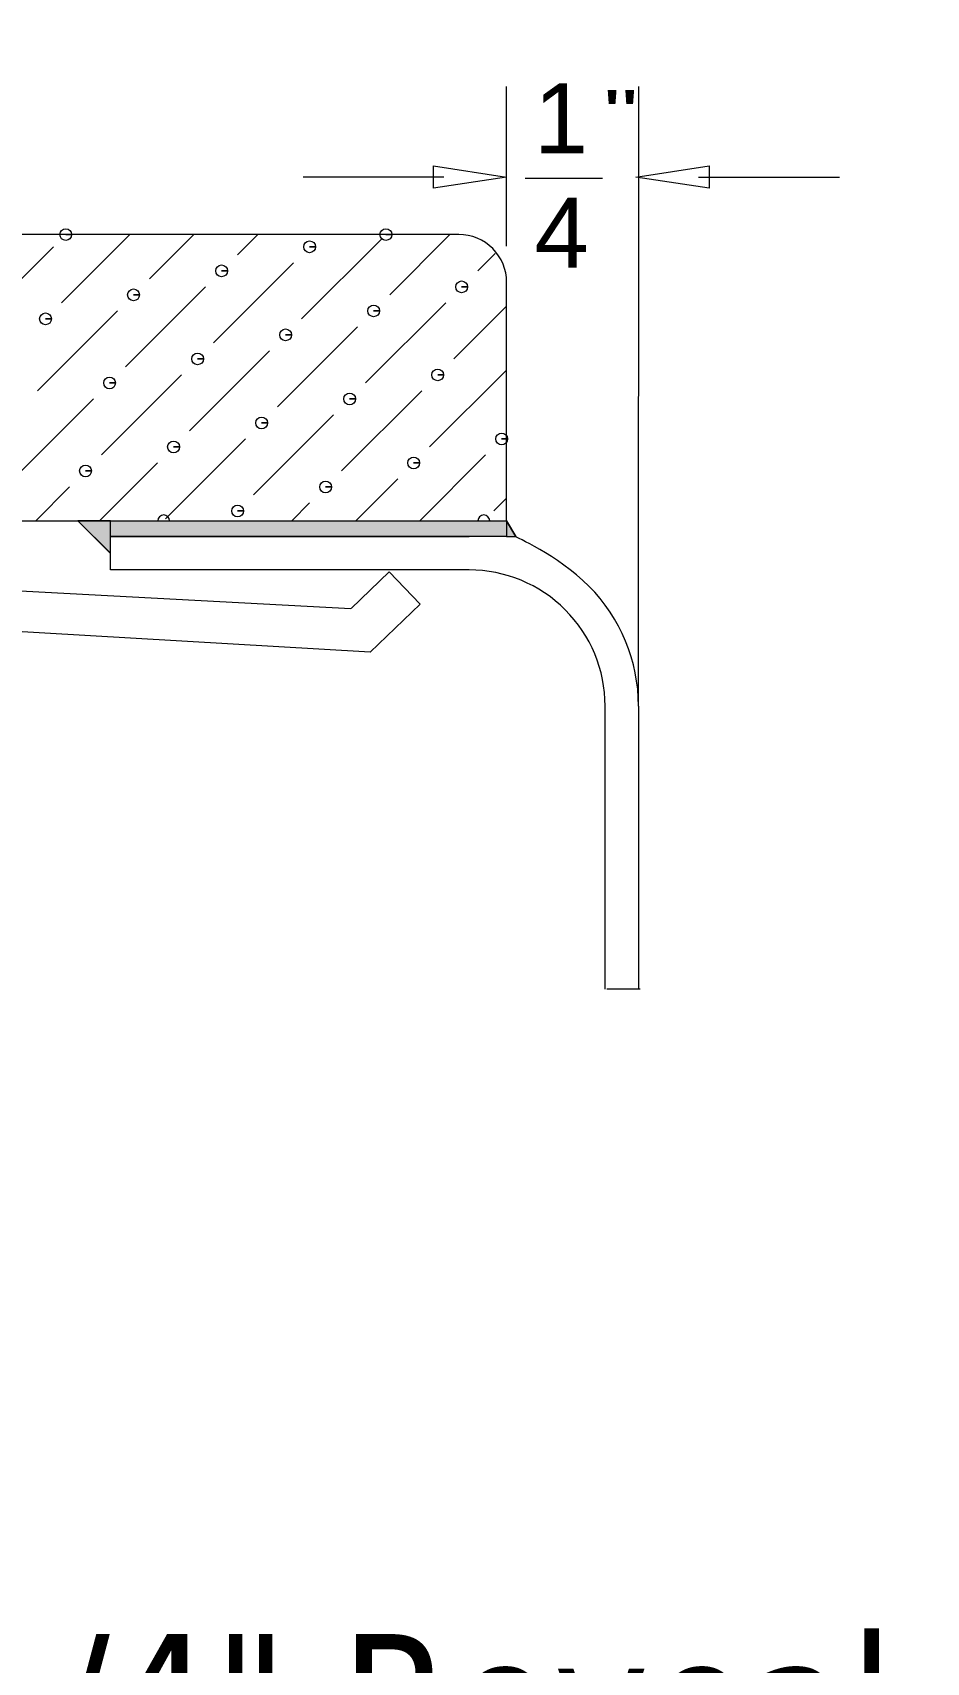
# Model space of a CAD drawing. Header units: millimetres. Extents: x 231 to 1413, y 306 to 1136.
# Drawn here: x 950.64 to 970.36, y 894.75 to 930.71 of the extents above; entities that cross this region are included whole.
import ezdxf

# ---------------------------------------------------------------- set-up
doc = ezdxf.new("R2010")
doc.units = ezdxf.units.MM
doc.linetypes.add('ACAD_ISO02W100', pattern=[15, 12, -3])
doc.layers.add('尺寸標注', color=1, linetype='Continuous', lineweight=30)
doc.layers.add('細實線', color=1, linetype='Continuous', lineweight=13)
doc.styles.add('0', font='arial.ttf', dxfattribs={"height": 1})
doc.styles.add('DIM', font='txt.shx', dxfattribs={"width": 0.7, "bigfont": 'chineset.shx'})
doc.styles.get("Standard").update_dxf_attribs({"font": 'arial.ttf'})
doc.dimstyles.new('9.8', dxfattribs={"dimscale": 9.8, "dimtxt": 2.5, "dimasz": 1.8, "dimexe": 1.6, "dimexo": 0.625, "dimtad": 1, "dimdec": 0, "dimdsep": 46, "dimlunit": 6, "dimtxsty": 'DIM', "dimcen": 0, "dimclrd": 1, "dimclre": 1, "dimclrt": 3, "dimadec": 1, "dimazin": 1, "dimtfac": 1, "dimtdec": 0, "dimtofl": 0, "dimtmove": 0, "dimatfit": 3, "dimfxl": 1, "dimtolj": 1, "dimlwd": 13, "dimlwe": 13, "dimarcsym": 0})

# ---------------------------------------------------------------- blocks, each defined once
blk = doc.blocks.new('*D22')
at = {"layer": 'Defpoints', "color": 0}
for p in [(990.952, 960.046), (916.938, 895.328)]:
    blk.add_point(p, dxfattribs=at)
at = {"layer": '尺寸標注', "color": 1, "lineweight": 13}
blk.add_line((1059.415, 1019.91), (999.805, 967.787), dxfattribs=at)
at = {"layer": '尺寸標注', "color": 1}
blk.add_solid([(998.515, 969.263), (1001.095, 966.312), (990.952, 960.046)], dxfattribs=at)
at = {"layer": '尺寸標注', "color": 3, "lineweight": 0, "insert": (1025.006, 1008.047), "char_height": 17.64, "attachment_point": 5, "rotation": 41.1663, "style": 'DIM'}
blk.add_mtext('\\A1;4xR98', dxfattribs=at)
blk = doc.blocks.new('*D23')
at = {"layer": 'Defpoints', "color": 0}
for p in [(999.832, 935.162), (916.938, 895.328)]:
    blk.add_point(p, dxfattribs=at)
at = {"layer": '尺寸標注', "color": 1, "lineweight": 13}
blk.add_line((1081.803, 974.552), (1010.432, 940.256), dxfattribs=at)
at = {"layer": '尺寸標注', "color": 1}
blk.add_solid([(1009.583, 942.022), (1011.281, 938.489), (999.832, 935.162)], dxfattribs=at)
at = {"layer": '尺寸標注', "color": 3, "lineweight": 0, "insert": (1045.475, 972.317), "char_height": 17.64, "attachment_point": 5, "rotation": 25.6661, "style": 'DIM'}
blk.add_mtext('\\A1;4xR92', dxfattribs=at)
blk = doc.blocks.new('*D24')
at = {"layer": 'Defpoints', "color": 0}
for p in [(969.794, 962.684), (916.938, 895.328)]:
    blk.add_point(p, dxfattribs=at)
at = {"layer": '尺寸標注', "color": 1, "lineweight": 13}
blk.add_line((1046.914, 1060.96), (977.054, 971.936), dxfattribs=at)
at = {"layer": '尺寸標注', "color": 1}
blk.add_solid([(975.512, 973.146), (978.596, 970.726), (969.794, 962.684)], dxfattribs=at)
at = {"layer": '尺寸標注', "color": 3, "lineweight": 0, "insert": (1015.308, 1042.909), "char_height": 17.64, "attachment_point": 5, "rotation": 51.8778, "style": 'DIM'}
blk.add_mtext('\\A1;4X{\\Ftxt,gbcbig|c163;R86}', dxfattribs=at)

msp = doc.modelspace()

# ---------------------------------------------------------------- hatches: boundary and pattern name
at = {"layer": '細實線', "lineweight": 0}
h = msp.add_hatch(color=256, dxfattribs=at)
edge = h.paths.add_edge_path()
edge.add_spline(control_points=[(952.355, 919.225), (952.356, 919.225), (952.356, 919.225), (952.356, 919.225), (952.356, 919.225), (952.356, 919.912), (952.356, 919.938)], knot_values=[0.509482, 0.509482, 0.509482, 0.509482, 0.514209, 0.514209, 0.514209, 1.004727, 1.004727, 1.004727, 1.004727], degree=3, periodic=0)
edge.add_spline(control_points=[(952.356, 919.938), (952.119, 919.938), (951.879, 919.938), (951.638, 919.938)], knot_values=[0.589702, 0.589702, 0.589702, 0.589702, 0.609025, 0.609025, 0.609025, 0.609025], degree=3, periodic=0)
edge.add_spline(control_points=[(951.638, 919.938), (951.664, 919.913), (952.33, 919.251), (952.355, 919.225)], knot_values=[0.004727, 0.004727, 0.004727, 0.004727, 0.245259, 0.245259, 0.245259, 0.245259], degree=3, periodic=0)
edge.add_spline(control_points=[(952.355, 919.225), (952.355, 919.408), (952.355, 919.591), (952.355, 919.591)], knot_values=[0.502295, 0.502295, 0.502295, 0.502295, 1, 1, 1, 1], degree=3, periodic=0)
edge.add_spline(control_points=[(961.1, 919.593), (961.1, 919.593), (952.356, 919.593), (952.356, 919.593)], knot_values=[0.5, 0.5, 0.5, 0.5, 1, 1, 1, 1], degree=3, periodic=0)
edge = h.paths.add_edge_path()
edge.add_spline(control_points=[(961.302, 919.593), (961.286, 919.62), (961.115, 919.911), (961.1, 919.936)], knot_values=[0.041296, 0.041296, 0.041296, 0.041296, 0.955207, 0.955207, 0.955207, 0.955207], degree=3, periodic=0)
edge.add_spline(control_points=[(961.1, 919.936), (961.1, 919.923), (961.1, 919.853), (961.1, 919.78)], knot_values=[0.131591, 0.131591, 0.131591, 0.131591, 0.237552, 0.237552, 0.237552, 0.237552], degree=3, periodic=0)
edge.add_spline(control_points=[(961.1, 919.78), (961.1, 919.764), (961.1, 919.748), (961.1, 919.733)], knot_values=[0.10896, 0.10896, 0.10896, 0.10896, 0.131591, 0.131591, 0.131591, 0.131591], degree=3, periodic=0)
edge.add_spline(control_points=[(961.1, 919.733), (961.1, 919.658), (961.1, 919.593), (961.1, 919.593), (961.1, 919.593), (961.1, 919.593), (961.1, 919.593)], knot_values=[0.99999, 0.99999, 0.99999, 0.99999, 1.10895, 1.10895, 1.10895, 1.10896, 1.10896, 1.10896, 1.10896], degree=3, periodic=0)
edge.add_spline(control_points=[(961.1, 919.593), (961.1, 919.593), (961.281, 919.593), (961.302, 919.593)], knot_values=[0.528818, 0.528818, 0.528818, 0.528818, 0.99999, 0.99999, 0.99999, 0.99999], degree=3, periodic=0)
h = msp.add_hatch(color=256, dxfattribs=at)
edge = h.paths.add_edge_path()
edge.add_spline(control_points=[(961.1, 919.78), (961.1, 919.853), (961.1, 919.923), (961.1, 919.936)], knot_values=[0.131591, 0.131591, 0.131591, 0.131591, 0.237552, 0.237552, 0.237552, 0.237552], degree=3, periodic=0)
edge.add_spline(control_points=[(961.1, 919.936), (961.1, 919.938), (961.099, 919.938), (961.099, 919.938)], knot_values=[0.00001, 0.00001, 0.00001, 0.00001, 0.041296, 0.041296, 0.041296, 0.041296], degree=3, periodic=0)
edge.add_spline(control_points=[(961.099, 919.938), (961.087, 919.938), (960.958, 919.938), (960.727, 919.938)], knot_values=[0.928845, 0.928845, 0.928845, 0.928845, 0.996374, 0.996374, 0.996374, 0.996374], degree=3, periodic=0)
edge.add_spline(control_points=[(960.727, 919.938), (960.727, 919.938), (960.69, 919.938), (960.656, 919.938)], knot_values=[0.066844, 0.066844, 0.066844, 0.066844, 0.142857, 0.142857, 0.142857, 0.142857], degree=3, periodic=0)
edge.add_spline(control_points=[(960.656, 919.938), (960.598, 919.938), (960.535, 919.938), (960.467, 919.938)], knot_values=[0.906562, 0.906562, 0.906562, 0.906562, 0.922159, 0.922159, 0.922159, 0.922159], degree=3, periodic=0)
edge.add_spline(control_points=[(960.467, 919.938), (959.679, 919.938), (958.208, 919.938), (956.358, 919.938)], knot_values=[0.726171, 0.726171, 0.726171, 0.726171, 0.906562, 0.906562, 0.906562, 0.906562], degree=3, periodic=0)
edge.add_spline(control_points=[(956.358, 919.938), (955.527, 919.938), (954.619, 919.938), (953.662, 919.938)], knot_values=[0.645122, 0.645122, 0.645122, 0.645122, 0.726171, 0.726171, 0.726171, 0.726171], degree=3, periodic=0)
edge.add_spline(control_points=[(953.661, 919.938), (953.66, 919.938), (953.659, 919.938), (953.658, 919.938)], knot_values=[0.127452, 0.127452, 0.127452, 0.127452, 0.135107, 0.135107, 0.135107, 0.135107], degree=3, periodic=0)
edge.add_spline(control_points=[(953.658, 919.938), (953.655, 919.938), (953.651, 919.938), (953.647, 919.938)], knot_values=[0.112431, 0.112431, 0.112431, 0.112431, 0.127452, 0.127452, 0.127452, 0.127452], degree=3, periodic=0)
edge.add_spline(control_points=[(953.647, 919.938), (953.638, 919.938), (953.626, 919.938), (953.613, 919.938)], knot_values=[0.083538, 0.083538, 0.083538, 0.083538, 0.112431, 0.112431, 0.112431, 0.112431], degree=3, periodic=0)
edge.add_spline(control_points=[(953.613, 919.938), (953.607, 919.938), (953.601, 919.938), (953.595, 919.938)], knot_values=[0.070163, 0.070163, 0.070163, 0.070163, 0.083538, 0.083538, 0.083538, 0.083538], degree=3, periodic=0)
edge.add_spline(control_points=[(953.613, 919.938), (953.543, 919.938), (953.473, 919.938), (953.402, 919.938)], knot_values=[0.637816, 0.637816, 0.637816, 0.637816, 0.643752, 0.643752, 0.643752, 0.643752], degree=3, periodic=0)
edge.add_spline(control_points=[(953.402, 919.938), (953.059, 919.938), (952.71, 919.938), (952.356, 919.938)], knot_values=[0.609025, 0.609025, 0.609025, 0.609025, 0.637816, 0.637816, 0.637816, 0.637816], degree=3, periodic=0)
edge.add_spline(control_points=[(952.356, 919.938), (952.356, 919.912), (952.356, 919.225), (952.356, 919.225), (952.356, 919.225), (952.356, 919.225), (952.355, 919.225)], knot_values=[0.509482, 0.509482, 0.509482, 0.509482, 1, 1, 1, 1.004727, 1.004727, 1.004727, 1.004727], degree=3, periodic=0)
edge.add_spline(control_points=[(952.356, 919.593), (952.356, 919.593), (961.1, 919.593), (961.1, 919.593)], knot_values=[0.5, 0.5, 0.5, 0.5, 1, 1, 1, 1], degree=3, periodic=0)
edge.add_spline(control_points=[(961.1, 919.593), (961.1, 919.593), (961.1, 919.593), (961.1, 919.593), (961.1, 919.593), (961.1, 919.658), (961.1, 919.733)], knot_values=[0.99999, 0.99999, 0.99999, 0.99999, 1, 1, 1, 1.10896, 1.10896, 1.10896, 1.10896], degree=3, periodic=0)
edge.add_spline(control_points=[(961.1, 919.733), (961.1, 919.748), (961.1, 919.764), (961.1, 919.78)], knot_values=[0.10896, 0.10896, 0.10896, 0.10896, 0.131591, 0.131591, 0.131591, 0.131591], degree=3, periodic=0)

# ---------------------------------------------------------------- linework, layer by layer
at = {"linetype": 'Continuous', "lineweight": 0}
msp.add_lwpolyline([(679.421, 993.423, 0.377098), (587.916, 901.308, 0.030439), (587.916, 754.144, 0.377098), (679.421, 662.029, 0.033764), (923.569, 662.029, 0.377098), (1015.075, 754.144, 0.030439), (1015.075, 901.308, 0.377098), (923.569, 993.423, 0.033764)], format="xyb", close=True, dxfattribs=at)
at = {"color": 2, "linetype": 'ACAD_ISO02W100', "lineweight": 0}
msp.add_lwpolyline([(923.141, 987.088, 0.033764), (679.85, 987.088, 0.377098), (594.254, 900.922, 0.030439), (594.254, 754.53, 0.377098), (679.85, 668.364, 0.033764), (923.141, 668.364, 0.377098), (1008.736, 754.53, 0.030439), (1008.736, 900.922, 0.377098)], format="xyb", close=True, dxfattribs=at)
at = {"layer": '尺寸標注', "color": 3, "lineweight": 0}
msp.add_lwpolyline([(922.713, 980.752, 0.033764), (680.278, 980.752, 0.377098), (600.593, 900.535, 0.030439), (600.593, 754.916, 0.377098), (680.278, 674.7, 0.033764), (922.713, 674.7, 0.377098), (1002.398, 754.916, 0.030439), (1002.398, 900.535, 0.377098)], format="xyb", close=True, dxfattribs=at)
at = {"layer": '細實線', "lineweight": 0}
for points in [[(961.101, 926.001), (961.101, 926.001), (961.101, 929.524), (961.101, 929.524)], [(964.01, 915.853), (964.01, 915.853), (964.02, 929.524), (964.02, 929.524)], [(959.715, 927.525), (959.715, 927.525), (956.607, 927.525), (956.607, 927.525)], [(961.512, 927.497), (961.512, 927.497), (963.217, 927.497), (963.217, 927.497)], [(965.338, 927.525), (965.338, 927.525), (968.446, 927.525), (968.446, 927.525)], [(960.046, 926.255), (960.046, 926.255), (934.835, 926.255), (934.835, 926.255)], [(949.336, 924.219), (949.336, 924.219), (951.101, 925.985), (951.101, 925.985)], [(951.278, 924.748), (951.278, 924.748), (952.785, 926.255), (952.785, 926.255)], [(953.221, 925.278), (953.221, 925.278), (954.198, 926.255), (954.198, 926.255)], [(955.164, 925.808), (955.164, 925.808), (955.61, 926.255), (955.61, 926.255)], [(956.577, 924.395), (956.577, 924.395), (958.343, 926.162), (958.343, 926.162)], [(958.52, 924.925), (958.52, 924.925), (959.849, 926.255), (959.849, 926.255)], [(954.633, 923.865), (954.633, 923.865), (956.4, 925.631), (956.4, 925.631)], [(960.462, 925.455), (960.462, 925.455), (960.846, 925.839), (960.846, 925.839)], [(952.691, 923.335), (952.691, 923.335), (954.458, 925.102), (954.458, 925.102)], [(961.099, 919.938), (961.099, 919.938), (961.099, 925.201), (961.099, 925.201)], [(950.748, 922.806), (950.748, 922.806), (952.515, 924.571), (952.515, 924.571)], [(957.989, 922.982), (957.989, 922.982), (959.756, 924.748), (959.756, 924.748)], [(959.932, 923.512), (959.932, 923.512), (961.098, 924.678), (961.098, 924.678)], [(956.046, 922.452), (956.046, 922.452), (957.812, 924.219), (957.812, 924.219)], [(954.104, 921.923), (954.104, 921.923), (955.869, 923.688), (955.869, 923.688)], [(952.161, 921.393), (952.161, 921.393), (953.927, 923.159), (953.927, 923.159)], [(959.402, 921.569), (959.402, 921.569), (961.098, 923.266), (961.098, 923.266)], [(957.46, 921.04), (957.46, 921.04), (959.226, 922.806), (959.226, 922.806)], [(950.219, 920.863), (950.219, 920.863), (951.984, 922.629), (951.984, 922.629)], [(955.517, 920.51), (955.517, 920.51), (957.283, 922.276), (957.283, 922.276)], [(953.574, 919.98), (953.574, 919.98), (955.34, 921.746), (955.34, 921.746)], [(959.183, 919.938), (959.183, 919.938), (960.638, 921.393), (960.638, 921.393)], [(952.119, 919.938), (952.119, 919.938), (953.398, 921.216), (953.398, 921.216)], [(950.707, 919.938), (950.707, 919.938), (951.455, 920.686), (951.455, 920.686)], [(957.771, 919.938), (957.771, 919.938), (958.696, 920.863), (958.696, 920.863)], [(956.358, 919.938), (956.358, 919.938), (956.752, 920.333), (956.752, 920.333)], [(960.815, 920.157), (960.815, 920.157), (961.098, 920.439), (961.098, 920.439)], [(935.31, 919.938), (935.31, 919.938), (961.1, 919.938), (961.1, 919.938)], [(951.636, 919.938), (951.636, 919.938), (952.354, 919.223), (952.354, 919.223)], [(952.356, 919.939), (952.356, 919.939), (961.1, 919.939), (961.1, 919.939)], [(961.099, 919.938), (961.099, 919.938), (961.303, 919.591), (961.303, 919.591)], [(961.1, 919.939), (961.1, 919.939), (961.1, 919.593), (961.1, 919.593)], [(952.355, 918.855), (952.355, 918.855), (952.355, 919.591), (952.355, 919.591)], [(961.1, 919.593), (961.1, 919.593), (952.356, 919.593), (952.356, 919.593)], [(952.356, 919.592), (952.356, 919.592), (960.273, 919.591), (960.273, 919.591)], [(937.827, 919.065), (937.827, 919.065), (957.666, 918.002), (957.666, 918.002)], [(960.273, 918.855), (960.273, 918.855), (952.355, 918.855), (952.355, 918.855)], [(957.667, 918.002), (957.667, 918.002), (958.508, 918.813), (958.508, 918.813)], [(958.508, 918.813), (958.508, 918.813), (959.19, 918.104), (959.19, 918.104)], [(958.088, 917.044), (958.088, 917.044), (937.301, 918.254), (937.301, 918.254)], [(959.19, 918.104), (959.19, 918.104), (958.088, 917.044), (958.088, 917.044)], [(963.273, 909.608), (963.273, 909.608), (963.273, 915.853), (963.273, 915.853)], [(964.01, 915.853), (964.01, 915.853), (964.01, 909.608), (964.01, 909.608)], [(964.049, 909.608), (964.049, 909.608), (963.313, 909.608), (963.313, 909.608)]]:
    msp.add_open_spline(points, degree=3, dxfattribs=at)
for points, knots in [([(961.101, 927.525), (961.101, 927.525), (959.485, 927.774), (959.485, 927.774), (959.485, 927.774), (959.485, 927.774), (959.485, 927.277), (959.485, 927.277), (959.485, 927.277), (959.485, 927.277), (961.101, 927.525), (961.101, 927.525)], [0, 0, 0, 0, 0.25, 0.25, 0.25, 0.25, 0.5, 0.5, 0.5, 0.5, 1, 1, 1, 1]), ([(963.952, 927.525), (963.952, 927.525), (965.568, 927.277), (965.568, 927.277), (965.568, 927.277), (965.568, 927.277), (965.568, 927.774), (965.568, 927.774), (965.568, 927.774), (965.568, 927.774), (963.952, 927.525), (963.952, 927.525)], [0, 0, 0, 0, 0.25, 0.25, 0.25, 0.25, 0.5, 0.5, 0.5, 0.5, 1, 1, 1, 1]), ([(951.371, 926.255), (951.371, 926.255), (951.501, 926.255), (951.501, 926.255), (951.501, 926.255), (951.501, 926.327), (951.443, 926.385), (951.371, 926.385), (951.371, 926.385), (951.3, 926.385), (951.241, 926.327), (951.241, 926.255), (951.241, 926.255), (951.241, 926.184), (951.3, 926.125), (951.371, 926.125), (951.371, 926.125), (951.443, 926.125), (951.501, 926.184), (951.501, 926.255), (951.501, 926.255), (951.501, 926.255), (951.371, 926.255), (951.371, 926.255)], [0, 0, 0, 0, 0.142857, 0.142857, 0.142857, 0.142857, 0.285714, 0.285714, 0.285714, 0.285714, 0.428571, 0.428571, 0.428571, 0.428571, 0.571429, 0.571429, 0.571429, 0.571429, 0.714286, 0.714286, 0.714286, 0.714286, 1, 1, 1, 1]), ([(958.436, 926.255), (958.436, 926.255), (958.567, 926.255), (958.567, 926.255), (958.567, 926.255), (958.567, 926.327), (958.508, 926.385), (958.436, 926.385), (958.436, 926.385), (958.365, 926.385), (958.306, 926.327), (958.306, 926.255), (958.306, 926.255), (958.306, 926.184), (958.365, 926.125), (958.436, 926.125), (958.436, 926.125), (958.508, 926.125), (958.567, 926.184), (958.567, 926.255), (958.567, 926.255), (958.567, 926.255), (958.436, 926.255), (958.436, 926.255)], [0, 0, 0, 0, 0.142857, 0.142857, 0.142857, 0.142857, 0.285714, 0.285714, 0.285714, 0.285714, 0.428571, 0.428571, 0.428571, 0.428571, 0.571429, 0.571429, 0.571429, 0.571429, 0.714286, 0.714286, 0.714286, 0.714286, 1, 1, 1, 1]), ([(956.752, 925.985), (956.752, 925.985), (956.882, 925.985), (956.882, 925.985), (956.882, 925.985), (956.882, 926.056), (956.824, 926.115), (956.752, 926.115), (956.752, 926.115), (956.681, 926.115), (956.622, 926.056), (956.622, 925.985), (956.622, 925.985), (956.622, 925.913), (956.681, 925.855), (956.752, 925.855), (956.752, 925.855), (956.824, 925.855), (956.882, 925.913), (956.882, 925.985), (956.882, 925.985), (956.882, 925.985), (956.752, 925.985), (956.752, 925.985)], [0, 0, 0, 0, 0.142857, 0.142857, 0.142857, 0.142857, 0.285714, 0.285714, 0.285714, 0.285714, 0.428571, 0.428571, 0.428571, 0.428571, 0.571429, 0.571429, 0.571429, 0.571429, 0.714286, 0.714286, 0.714286, 0.714286, 1, 1, 1, 1]), ([(961.101, 925.201), (961.101, 925.48), (960.99, 925.749), (960.793, 925.947), (960.793, 925.947), (960.595, 926.144), (960.327, 926.255), (960.047, 926.255)], [0, 0, 0, 0, 0.333333, 0.333333, 0.333333, 0.333333, 1, 1, 1, 1]), ([(954.81, 925.455), (954.81, 925.455), (954.94, 925.455), (954.94, 925.455), (954.94, 925.455), (954.94, 925.526), (954.882, 925.584), (954.81, 925.584), (954.81, 925.584), (954.738, 925.584), (954.68, 925.526), (954.68, 925.455), (954.68, 925.455), (954.68, 925.383), (954.738, 925.324), (954.81, 925.324), (954.81, 925.324), (954.882, 925.324), (954.94, 925.383), (954.94, 925.455), (954.94, 925.455), (954.94, 925.455), (954.81, 925.455), (954.81, 925.455)], [0, 0, 0, 0, 0.142857, 0.142857, 0.142857, 0.142857, 0.285714, 0.285714, 0.285714, 0.285714, 0.428571, 0.428571, 0.428571, 0.428571, 0.571429, 0.571429, 0.571429, 0.571429, 0.714286, 0.714286, 0.714286, 0.714286, 1, 1, 1, 1]), ([(952.867, 924.925), (952.867, 924.925), (952.997, 924.925), (952.997, 924.925), (952.997, 924.925), (952.997, 924.997), (952.939, 925.055), (952.867, 925.055), (952.867, 925.055), (952.796, 925.055), (952.737, 924.997), (952.737, 924.925), (952.737, 924.925), (952.737, 924.853), (952.796, 924.795), (952.867, 924.795), (952.867, 924.795), (952.939, 924.795), (952.997, 924.853), (952.997, 924.925), (952.997, 924.925), (952.997, 924.925), (952.867, 924.925), (952.867, 924.925)], [0, 0, 0, 0, 0.142857, 0.142857, 0.142857, 0.142857, 0.285714, 0.285714, 0.285714, 0.285714, 0.428571, 0.428571, 0.428571, 0.428571, 0.571429, 0.571429, 0.571429, 0.571429, 0.714286, 0.714286, 0.714286, 0.714286, 1, 1, 1, 1]), ([(960.108, 925.102), (960.108, 925.102), (960.238, 925.102), (960.238, 925.102), (960.238, 925.102), (960.238, 925.173), (960.18, 925.232), (960.108, 925.232), (960.108, 925.232), (960.036, 925.232), (959.978, 925.173), (959.978, 925.102), (959.978, 925.102), (959.978, 925.03), (960.036, 924.972), (960.108, 924.972), (960.108, 924.972), (960.18, 924.972), (960.238, 925.03), (960.238, 925.102), (960.238, 925.102), (960.238, 925.102), (960.108, 925.102), (960.108, 925.102)], [0, 0, 0, 0, 0.142857, 0.142857, 0.142857, 0.142857, 0.285714, 0.285714, 0.285714, 0.285714, 0.428571, 0.428571, 0.428571, 0.428571, 0.571429, 0.571429, 0.571429, 0.571429, 0.714286, 0.714286, 0.714286, 0.714286, 1, 1, 1, 1]), ([(950.925, 924.395), (950.925, 924.395), (951.055, 924.395), (951.055, 924.395), (951.055, 924.395), (951.055, 924.467), (950.997, 924.525), (950.925, 924.525), (950.925, 924.525), (950.853, 924.525), (950.795, 924.467), (950.795, 924.395), (950.795, 924.395), (950.795, 924.324), (950.853, 924.265), (950.925, 924.265), (950.925, 924.265), (950.997, 924.265), (951.055, 924.324), (951.055, 924.395), (951.055, 924.395), (951.055, 924.395), (950.925, 924.395), (950.925, 924.395)], [0, 0, 0, 0, 0.142857, 0.142857, 0.142857, 0.142857, 0.285714, 0.285714, 0.285714, 0.285714, 0.428571, 0.428571, 0.428571, 0.428571, 0.571429, 0.571429, 0.571429, 0.571429, 0.714286, 0.714286, 0.714286, 0.714286, 1, 1, 1, 1]), ([(958.166, 924.571), (958.166, 924.571), (958.296, 924.571), (958.296, 924.571), (958.296, 924.571), (958.296, 924.643), (958.238, 924.701), (958.166, 924.701), (958.166, 924.701), (958.094, 924.701), (958.036, 924.643), (958.036, 924.571), (958.036, 924.571), (958.036, 924.499), (958.094, 924.441), (958.166, 924.441), (958.166, 924.441), (958.238, 924.441), (958.296, 924.499), (958.296, 924.571), (958.296, 924.571), (958.296, 924.571), (958.166, 924.571), (958.166, 924.571)], [0, 0, 0, 0, 0.142857, 0.142857, 0.142857, 0.142857, 0.285714, 0.285714, 0.285714, 0.285714, 0.428571, 0.428571, 0.428571, 0.428571, 0.571429, 0.571429, 0.571429, 0.571429, 0.714286, 0.714286, 0.714286, 0.714286, 1, 1, 1, 1]), ([(956.223, 924.042), (956.223, 924.042), (956.353, 924.042), (956.353, 924.042), (956.353, 924.042), (956.353, 924.113), (956.294, 924.172), (956.223, 924.172), (956.223, 924.172), (956.151, 924.172), (956.093, 924.113), (956.093, 924.042), (956.093, 924.042), (956.093, 923.97), (956.151, 923.912), (956.223, 923.912), (956.223, 923.912), (956.294, 923.912), (956.353, 923.97), (956.353, 924.042), (956.353, 924.042), (956.353, 924.042), (956.223, 924.042), (956.223, 924.042)], [0, 0, 0, 0, 0.142857, 0.142857, 0.142857, 0.142857, 0.285714, 0.285714, 0.285714, 0.285714, 0.428571, 0.428571, 0.428571, 0.428571, 0.571429, 0.571429, 0.571429, 0.571429, 0.714286, 0.714286, 0.714286, 0.714286, 1, 1, 1, 1]), ([(954.281, 923.512), (954.281, 923.512), (954.411, 923.512), (954.411, 923.512), (954.411, 923.512), (954.411, 923.584), (954.353, 923.642), (954.281, 923.642), (954.281, 923.642), (954.209, 923.642), (954.151, 923.584), (954.151, 923.512), (954.151, 923.512), (954.151, 923.441), (954.209, 923.382), (954.281, 923.382), (954.281, 923.382), (954.353, 923.382), (954.411, 923.441), (954.411, 923.512), (954.411, 923.512), (954.411, 923.512), (954.281, 923.512), (954.281, 923.512)], [0, 0, 0, 0, 0.142857, 0.142857, 0.142857, 0.142857, 0.285714, 0.285714, 0.285714, 0.285714, 0.428571, 0.428571, 0.428571, 0.428571, 0.571429, 0.571429, 0.571429, 0.571429, 0.714286, 0.714286, 0.714286, 0.714286, 1, 1, 1, 1]), ([(952.338, 922.982), (952.338, 922.982), (952.468, 922.982), (952.468, 922.982), (952.468, 922.982), (952.468, 923.053), (952.409, 923.112), (952.338, 923.112), (952.338, 923.112), (952.266, 923.112), (952.208, 923.053), (952.208, 922.982), (952.208, 922.982), (952.208, 922.91), (952.266, 922.852), (952.338, 922.852), (952.338, 922.852), (952.409, 922.852), (952.468, 922.91), (952.468, 922.982), (952.468, 922.982), (952.468, 922.982), (952.338, 922.982), (952.338, 922.982)], [0, 0, 0, 0, 0.142857, 0.142857, 0.142857, 0.142857, 0.285714, 0.285714, 0.285714, 0.285714, 0.428571, 0.428571, 0.428571, 0.428571, 0.571429, 0.571429, 0.571429, 0.571429, 0.714286, 0.714286, 0.714286, 0.714286, 1, 1, 1, 1]), ([(959.579, 923.159), (959.579, 923.159), (959.709, 923.159), (959.709, 923.159), (959.709, 923.159), (959.709, 923.23), (959.65, 923.289), (959.579, 923.289), (959.579, 923.289), (959.507, 923.289), (959.449, 923.23), (959.449, 923.159), (959.449, 923.159), (959.449, 923.087), (959.507, 923.029), (959.579, 923.029), (959.579, 923.029), (959.65, 923.029), (959.709, 923.087), (959.709, 923.159), (959.709, 923.159), (959.709, 923.159), (959.579, 923.159), (959.579, 923.159)], [0, 0, 0, 0, 0.142857, 0.142857, 0.142857, 0.142857, 0.285714, 0.285714, 0.285714, 0.285714, 0.428571, 0.428571, 0.428571, 0.428571, 0.571429, 0.571429, 0.571429, 0.571429, 0.714286, 0.714286, 0.714286, 0.714286, 1, 1, 1, 1]), ([(957.636, 922.629), (957.636, 922.629), (957.765, 922.629), (957.765, 922.629), (957.765, 922.629), (957.765, 922.701), (957.707, 922.759), (957.636, 922.759), (957.636, 922.759), (957.564, 922.759), (957.505, 922.701), (957.505, 922.629), (957.505, 922.629), (957.505, 922.557), (957.564, 922.499), (957.636, 922.499), (957.636, 922.499), (957.707, 922.499), (957.765, 922.557), (957.765, 922.629), (957.765, 922.629), (957.765, 922.629), (957.636, 922.629), (957.636, 922.629)], [0, 0, 0, 0, 0.142857, 0.142857, 0.142857, 0.142857, 0.285714, 0.285714, 0.285714, 0.285714, 0.428571, 0.428571, 0.428571, 0.428571, 0.571429, 0.571429, 0.571429, 0.571429, 0.714286, 0.714286, 0.714286, 0.714286, 1, 1, 1, 1]), ([(955.693, 922.099), (955.693, 922.099), (955.824, 922.099), (955.824, 922.099), (955.824, 922.099), (955.824, 922.171), (955.765, 922.23), (955.693, 922.23), (955.693, 922.23), (955.622, 922.23), (955.564, 922.171), (955.564, 922.099), (955.564, 922.099), (955.564, 922.028), (955.622, 921.969), (955.693, 921.969), (955.693, 921.969), (955.765, 921.969), (955.824, 922.028), (955.824, 922.099), (955.824, 922.099), (955.824, 922.099), (955.693, 922.099), (955.693, 922.099)], [0, 0, 0, 0, 0.142857, 0.142857, 0.142857, 0.142857, 0.285714, 0.285714, 0.285714, 0.285714, 0.428571, 0.428571, 0.428571, 0.428571, 0.571429, 0.571429, 0.571429, 0.571429, 0.714286, 0.714286, 0.714286, 0.714286, 1, 1, 1, 1]), ([(953.75, 921.569), (953.75, 921.569), (953.881, 921.569), (953.881, 921.569), (953.881, 921.569), (953.881, 921.641), (953.822, 921.699), (953.75, 921.699), (953.75, 921.699), (953.679, 921.699), (953.62, 921.641), (953.62, 921.569), (953.62, 921.569), (953.62, 921.497), (953.679, 921.439), (953.75, 921.439), (953.75, 921.439), (953.822, 921.439), (953.881, 921.497), (953.881, 921.569), (953.881, 921.569), (953.881, 921.569), (953.75, 921.569), (953.75, 921.569)], [0, 0, 0, 0, 0.142857, 0.142857, 0.142857, 0.142857, 0.285714, 0.285714, 0.285714, 0.285714, 0.428571, 0.428571, 0.428571, 0.428571, 0.571429, 0.571429, 0.571429, 0.571429, 0.714286, 0.714286, 0.714286, 0.714286, 1, 1, 1, 1]), ([(960.991, 921.746), (960.991, 921.746), (961.122, 921.746), (961.122, 921.746), (961.122, 921.746), (961.122, 921.818), (961.063, 921.876), (960.991, 921.876), (960.991, 921.876), (960.92, 921.876), (960.862, 921.818), (960.862, 921.746), (960.862, 921.746), (960.862, 921.674), (960.92, 921.616), (960.991, 921.616), (960.991, 921.616), (961.063, 921.616), (961.122, 921.674), (961.122, 921.746), (961.122, 921.746), (961.122, 921.746), (960.991, 921.746), (960.991, 921.746)], [0, 0, 0, 0, 0.142857, 0.142857, 0.142857, 0.142857, 0.285714, 0.285714, 0.285714, 0.285714, 0.428571, 0.428571, 0.428571, 0.428571, 0.571429, 0.571429, 0.571429, 0.571429, 0.714286, 0.714286, 0.714286, 0.714286, 1, 1, 1, 1]), ([(959.049, 921.216), (959.049, 921.216), (959.179, 921.216), (959.179, 921.216), (959.179, 921.216), (959.179, 921.288), (959.121, 921.346), (959.049, 921.346), (959.049, 921.346), (958.978, 921.346), (958.919, 921.288), (958.919, 921.216), (958.919, 921.216), (958.919, 921.145), (958.978, 921.086), (959.049, 921.086), (959.049, 921.086), (959.121, 921.086), (959.179, 921.145), (959.179, 921.216), (959.179, 921.216), (959.179, 921.216), (959.049, 921.216), (959.049, 921.216)], [0, 0, 0, 0, 0.142857, 0.142857, 0.142857, 0.142857, 0.285714, 0.285714, 0.285714, 0.285714, 0.428571, 0.428571, 0.428571, 0.428571, 0.571429, 0.571429, 0.571429, 0.571429, 0.714286, 0.714286, 0.714286, 0.714286, 1, 1, 1, 1]), ([(951.807, 921.04), (951.807, 921.04), (951.937, 921.04), (951.937, 921.04), (951.937, 921.04), (951.937, 921.111), (951.879, 921.17), (951.807, 921.17), (951.807, 921.17), (951.735, 921.17), (951.677, 921.111), (951.677, 921.04), (951.677, 921.04), (951.677, 920.968), (951.735, 920.91), (951.807, 920.91), (951.807, 920.91), (951.879, 920.91), (951.937, 920.968), (951.937, 921.04), (951.937, 921.04), (951.937, 921.04), (951.807, 921.04), (951.807, 921.04)], [0, 0, 0, 0, 0.142857, 0.142857, 0.142857, 0.142857, 0.285714, 0.285714, 0.285714, 0.285714, 0.428571, 0.428571, 0.428571, 0.428571, 0.571429, 0.571429, 0.571429, 0.571429, 0.714286, 0.714286, 0.714286, 0.714286, 1, 1, 1, 1]), ([(957.106, 920.686), (957.106, 920.686), (957.236, 920.686), (957.236, 920.686), (957.236, 920.686), (957.236, 920.758), (957.178, 920.816), (957.106, 920.816), (957.106, 920.816), (957.034, 920.816), (956.976, 920.758), (956.976, 920.686), (956.976, 920.686), (956.976, 920.614), (957.034, 920.556), (957.106, 920.556), (957.106, 920.556), (957.178, 920.556), (957.236, 920.614), (957.236, 920.686), (957.236, 920.686), (957.236, 920.686), (957.106, 920.686), (957.106, 920.686)], [0, 0, 0, 0, 0.142857, 0.142857, 0.142857, 0.142857, 0.285714, 0.285714, 0.285714, 0.285714, 0.428571, 0.428571, 0.428571, 0.428571, 0.571429, 0.571429, 0.571429, 0.571429, 0.714286, 0.714286, 0.714286, 0.714286, 1, 1, 1, 1]), ([(955.164, 920.157), (955.164, 920.157), (955.294, 920.157), (955.294, 920.157), (955.294, 920.157), (955.294, 920.228), (955.236, 920.287), (955.164, 920.287), (955.164, 920.287), (955.092, 920.287), (955.034, 920.228), (955.034, 920.157), (955.034, 920.157), (955.034, 920.085), (955.092, 920.026), (955.164, 920.026), (955.164, 920.026), (955.236, 920.026), (955.294, 920.085), (955.294, 920.157), (955.294, 920.157), (955.294, 920.157), (955.164, 920.157), (955.164, 920.157)], [0, 0, 0, 0, 0.142857, 0.142857, 0.142857, 0.142857, 0.285714, 0.285714, 0.285714, 0.285714, 0.428571, 0.428571, 0.428571, 0.428571, 0.571429, 0.571429, 0.571429, 0.571429, 0.714286, 0.714286, 0.714286, 0.714286, 1, 1, 1, 1]), ([(952.356, 919.225), (952.356, 919.225), (951.638, 919.939), (951.638, 919.939), (951.638, 919.939), (951.638, 919.939), (952.356, 919.939), (952.356, 919.939), (952.356, 919.939), (952.356, 919.939), (952.356, 919.225), (952.356, 919.225)], [0, 0, 0, 0, 0.25, 0.25, 0.25, 0.25, 0.5, 0.5, 0.5, 0.5, 1, 1, 1, 1]), ([(953.595, 919.938), (953.628, 919.938), (953.662, 919.938), (953.662, 919.938), (953.662, 919.938), (953.662, 920.01), (953.604, 920.068), (953.532, 920.068), (953.532, 920.068), (953.46, 920.068), (953.402, 920.01), (953.402, 919.938)], [0.0701633, 0.0701633, 0.0701633, 0.0701633, 0.1428571, 0.1428571, 0.1428571, 0.1428572, 0.2857143, 0.2857143, 0.2857143, 0.2857143, 0.4285714, 0.4285714, 0.4285714, 0.4285714]), ([(960.656, 919.938), (960.69, 919.938), (960.727, 919.938), (960.727, 919.938), (960.727, 919.938), (960.727, 920.01), (960.669, 920.068), (960.597, 920.068), (960.597, 920.068), (960.526, 920.068), (960.467, 920.01), (960.467, 919.938)], [0.066844, 0.066844, 0.066844, 0.066844, 0.1428571, 0.1428571, 0.1428571, 0.1428572, 0.2857143, 0.2857143, 0.2857143, 0.2857143, 0.4285714, 0.4285714, 0.4285714, 0.4285714]), ([(961.1, 919.593), (961.1, 919.593), (961.1, 919.939), (961.1, 919.939), (961.1, 919.939), (961.1, 919.939), (961.304, 919.593), (961.304, 919.593), (961.304, 919.593), (961.304, 919.593), (961.1, 919.593), (961.1, 919.593)], [0, 0, 0, 0, 0.25, 0.25, 0.25, 0.25, 0.5, 0.5, 0.5, 0.5, 1, 1, 1, 1]), ([(964.011, 915.853), (964.011, 916.844), (963.616, 917.795), (962.917, 918.496), (962.917, 918.496), (962.215, 919.198), (961.264, 919.591), (961.303, 919.591)], [0, 0, 0, 0, 0.333333, 0.333333, 0.333333, 0.333333, 1, 1, 1, 1]), ([(963.274, 915.853), (963.274, 916.65), (962.958, 917.413), (962.395, 917.976), (962.395, 917.976), (961.832, 918.539), (961.068, 918.855), (960.273, 918.855)], [0, 0, 0, 0, 0.333333, 0.333333, 0.333333, 0.333333, 1, 1, 1, 1])]:
    msp.add_open_spline(points, degree=3, knots=knots, dxfattribs=at)

# ---------------------------------------------------------------- texts
at = {"layer": '細實線', "lineweight": 0, "style": '0'}
for s, p in [('1', (961.702, 928.047)), ('4', (961.717, 925.522))]:
    msp.add_text(s, height=1.544, dxfattribs=at).set_placement(p)
at = {"layer": '細實線', "lineweight": 0, "style": '0', "width": 1.579121}
msp.add_text('"', height=0.978, dxfattribs=at).set_placement((963.24, 928.464))
at = {"layer": '細實線', "lineweight": 0, "insert": (948.848, 895.377), "char_height": 3.044038, "width": 37.02246, "attachment_point": 1}
msp.add_mtext('{\\fTahoma|b0|i0|c163|p34;1/4"\\fTahoma|b0|i0|c0|p34; \\fTahoma|b0|i0|c163|p34;Revea\\fTahoma|b0|i0|c0|p34;l}', dxfattribs=at)

# ---------------------------------------------------------------- dimensions: what is measured, and where the dimension line sits
at = {"layer": '尺寸標注', "lineweight": 0}
dim = msp.add_radius_dim(center=(916.938, 895.328), mpoint=(969.794, 962.684), text='4X{\\Ftxt,gbcbig|c163;<>}', dimstyle='9.8', override={"dimtxt": 1.8, "dimasz": 1.2, "dimexe": 0.5, "dimexo": 0.3, "dimgap": 0.5}, dxfattribs=at)
dim.commit()
dim.dimension.update_dxf_attribs({"geometry": '*D24', "text_midpoint": (1026.102, 1034.439), "dimtype": 164})
for mpoint, picture, middle in [((990.952, 960.046), '*D22', (1025.006, 1008.047)), ((999.832, 935.162), '*D23', (1045.475, 972.317))]:
    dim = msp.add_radius_dim(center=(916.938, 895.328), mpoint=mpoint, text='4x<>', dimstyle='9.8', override={"dimtxt": 1.8, "dimasz": 1.2, "dimexe": 0.5, "dimexo": 0.3, "dimgap": 0.5}, dxfattribs=at)
    dim.commit()
    dim.dimension.update_dxf_attribs({"geometry": picture, "text_midpoint": middle})

doc.saveas('drawing.dxf')
